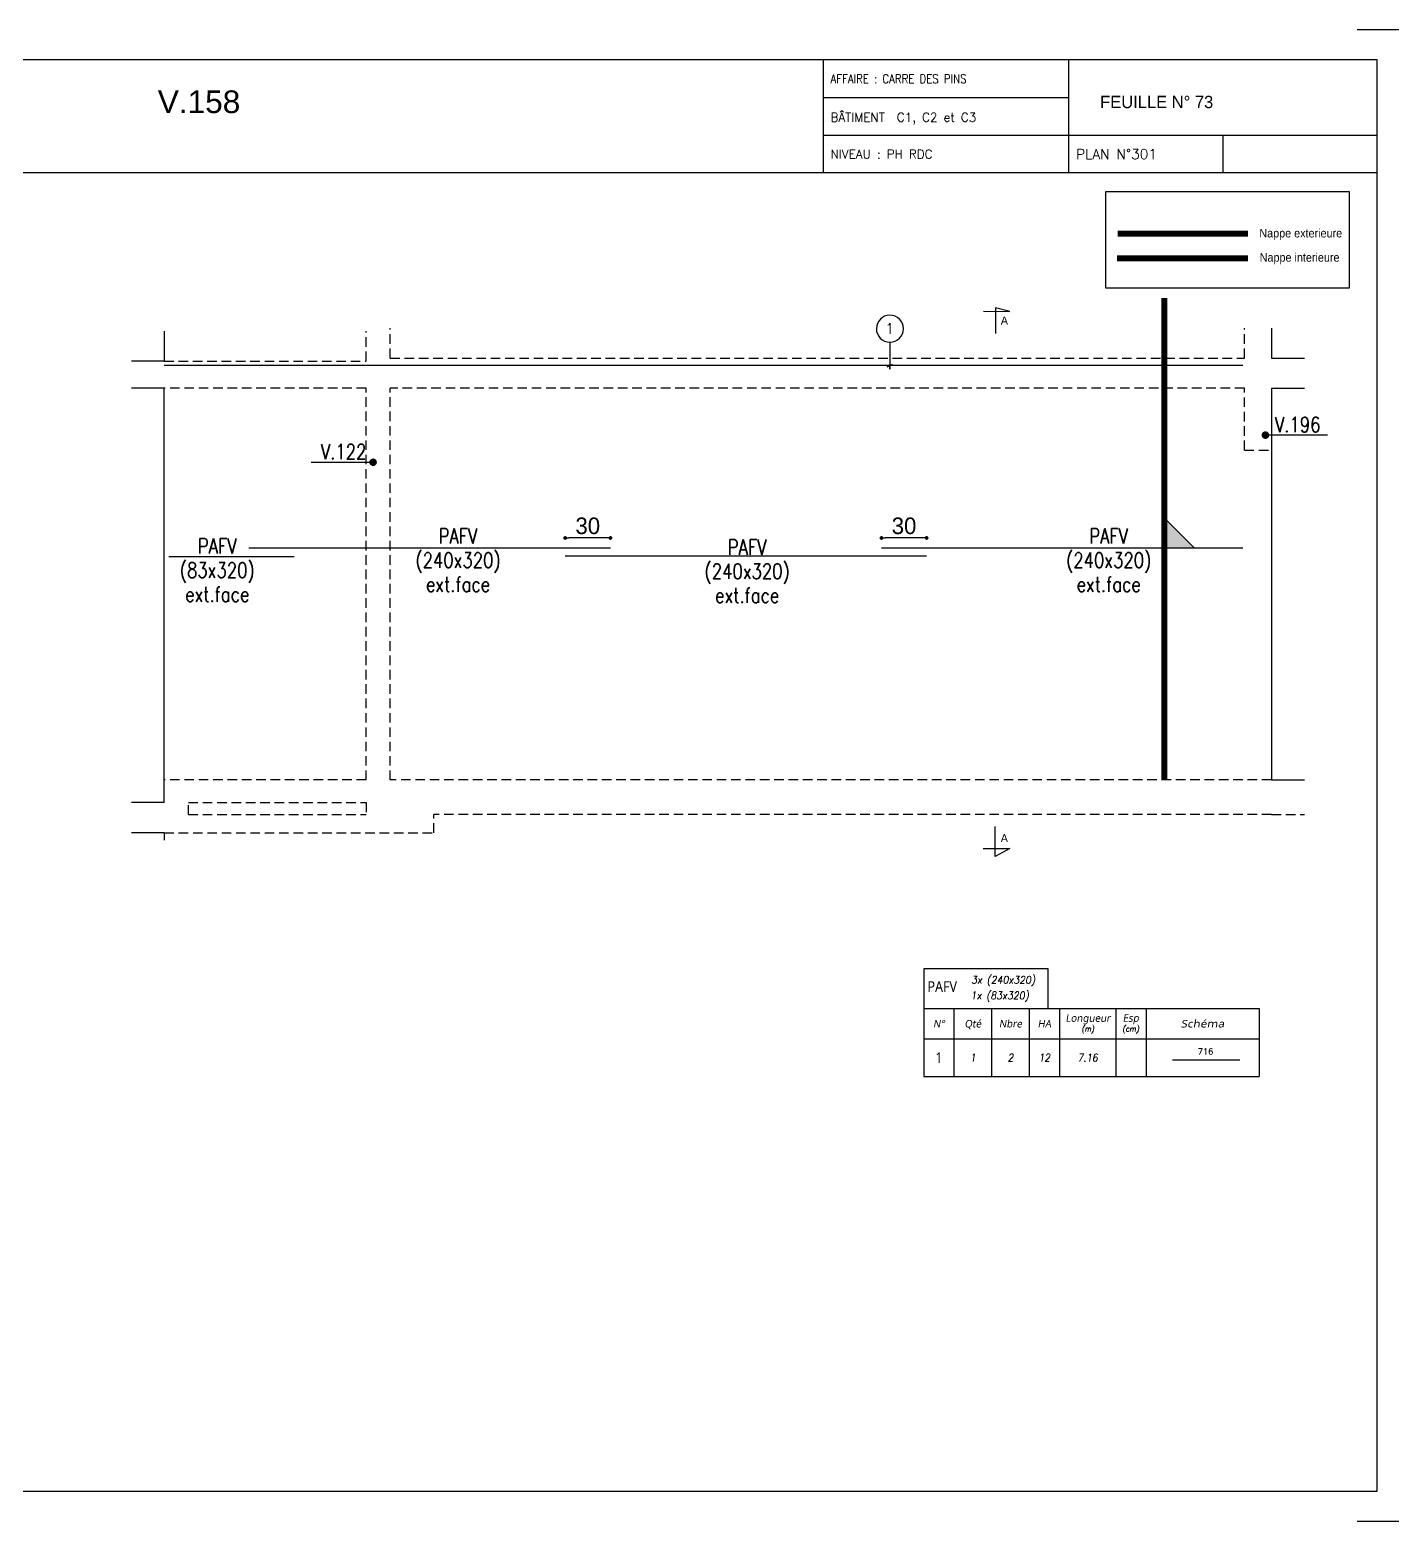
# Model space of a CAD drawing. Header units: metres. Extents: x -5618 to 118954, y -306 to 4637.
# Drawn here: x 69085 to 69989, y 604 to 1594 of the extents above; entities that cross this region are included whole.
import ezdxf
from ezdxf.enums import TextEntityAlignment as Align

# ---------------------------------------------------------------- set-up
doc = ezdxf.new("R2010")
doc.units = ezdxf.units.M
doc.linetypes.add('CACHE', pattern=[9.525, 6.35, -3.175])
for name, color, linetype in [('COTATION', 1, 'Continuous'), ('GO-CARTOUCHE', 7, 'Continuous'), ('GO-FER-HA', 140, 'Continuous'), ('GO-TEXTE', 9, 'Continuous'), ('GO-TEXTE-FER', 3, 'Continuous'), ('STR_COTATION', 1, 'Continuous'), ('STR_TS', 22, 'Continuous'), ('STR_TS_TXT', 7, 'Continuous'), ('STR_VOI-POT', 6, 'Continuous')]:
    doc.layers.add(name, color=color, linetype=linetype)
doc.layers.add('Kofragna_forma', color=7, linetype='Continuous', lineweight=70)
doc.styles.add('ARIAL', font='ARIAL.TTF')
doc.styles.add('Lucida', font='LSANSI.TTF')
doc.styles.add('schéma', font='simplex.shx')
doc.styles.add('Tableau', font='romans.shx', dxfattribs={"width": 0.9, "oblique": 10})
doc.styles.add('Tableau2', font='trebuc.TTF', dxfattribs={"width": 0.9, "oblique": 10})
doc.styles.add('TEXTE', font='romans.shx')
doc.styles.add('TEXTE TS', font='romans.shx', dxfattribs={"width": 0.7, "oblique": 15})
doc.styles.add('TEXTEBA', font='ARIAL.TTF')
doc.dimstyles.new('COUPE-20', dxfattribs={"dimscale": 0.5, "dimtxt": 22, "dimasz": 5, "dimexe": 0.05, "dimexo": 0, "dimgap": 5, "dimtad": 1, "dimdec": 0, "dimdsep": 46, "dimtxsty": 'Standard', "dimblk1": 'DOT', "dimblk2": 'DOT', "dimsah": 1, "dimcen": 0, "dimdle": 150, "dimclrd": 1, "dimclre": 1, "dimclrt": 7, "dimadec": 0, "dimazin": 0, "dimtfac": 1, "dimtdec": 0, "dimtix": 1, "dimtmove": 2, "dimatfit": 3, "dimldrblk": 'DOT', "dimfxl": 0, "dimtvp": 1, "dimtolj": 1, "dimtzin": 0, "dimarcsym": 0})

# ---------------------------------------------------------------- blocks, each defined once
blk = doc.blocks.new('Désignation')
at = {"layer": 'GO-TEXTE-FER'}
for p, q in [((0, 0.8), (8.9, 0.8)), ((0, 0.8), (0, 0)), ((0.8, 0.8), (0.8, 0)), ((1.8, 0.8), (1.8, 0)), ((2.8, 0.8), (2.8, 0)), ((3.6, 0.8), (3.6, 0)), ((5.1, 0.8), (5.1, 0)), ((5.9, 0.8), (5.9, 0)), ((8.9, 0.8), (8.9, 0)), ((0, 0), (8.9, 0))]:
    blk.add_line(p, q, dxfattribs=at)
at = {"layer": 'GO-TEXTE-FER', "style": 'Tableau2', "oblique": 10}
for s, p in [('N°', (0.4, 0.4)), ('Qté', (1.3, 0.4)), ('Nbre', (2.3, 0.4)), ('HA', (3.2, 0.4)), ('Longueur', (4.356, 0.55)), ('Esp', (5.494, 0.55))]:
    blk.add_text(s, height=0.2, dxfattribs=at).set_placement(p, align=Align.MIDDLE_CENTER)
at = {"layer": 'GO-TEXTE-FER', "style": 'Tableau2', "oblique": 10, "width": 1.2}
blk.add_text('Schéma', height=0.2, dxfattribs=at).set_placement((7.4, 0.4), align=Align.MIDDLE_CENTER)
at = {"layer": 'GO-TEXTE-FER', "color": 7, "style": 'Tableau', "oblique": 10, "width": 0.9}
for s, p in [('(m)', (4.356, 0.265)), ('(cm)', (5.494, 0.265))]:
    blk.add_text(s, height=0.15, dxfattribs=at).set_placement(p, align=Align.MIDDLE_CENTER)
blk = doc.blocks.new('Barre libre')
at = {"layer": 'GO-TEXTE-FER'}
for p, q in [((0, 0), (0, -1)), ((0, 0), (8.9, 0)), ((0.8, 0), (0.8, -1)), ((1.8, 0), (1.8, -1)), ((2.8, 0), (2.8, -1)), ((3.6, 0), (3.6, -1)), ((5.1, 0), (5.1, -1)), ((5.9, 0), (5.9, -1)), ((8.9, 0), (8.9, -1)), ((0, -1), (8.9, -1))]:
    blk.add_line(p, q, dxfattribs=at)
at = {"layer": 'GO-TEXTE-FER', "color": 1}
blk.add_line((6.603, -0.563), (8.394, -0.563), dxfattribs=at)
at = {"layer": 'GO-TEXTE-FER', "style": 'Tableau2', "width": 0.9}
blk.add_attdef('NUMERO', text='', height=0.28, dxfattribs=at).set_placement((0.4, -0.5), align=Align.MIDDLE_CENTER)
at = {"layer": 'GO-TEXTE-FER', "color": 1, "style": 'Tableau'}
blk.add_attdef('Longueur', text='', height=0.16, dxfattribs=at).set_placement((7.481, -0.336), align=Align.MIDDLE_CENTER)
at = {"layer": 'GO-TEXTE-FER', "style": 'Tableau', "oblique": 10, "width": 0.9}
for tag, p in [('QUANTITE', (1.3, -0.5)), ('NOMBRE', (2.3, -0.5)), ('NUANCE', (3.2, -0.5)), ('LONGUEUR', (4.35, -0.5)), ('ESPACEMENTS', (5.5, -0.5))]:
    blk.add_attdef(tag, text='', height=0.2, dxfattribs=at).set_placement(p, align=Align.MIDDLE_CENTER)
blk = doc.blocks.new('ime')
at = {"layer": 'COTATION', "const_width": 2.5}
blk.add_lwpolyline([(1.25, 0, -1), (-1.25, 0, -1)], format="xyb", close=True, dxfattribs=at)
at = {"layer": 'COTATION'}
blk.add_lwpolyline([(41.09, 0), (0, 0)], dxfattribs=at)
at = {"layer": 'COTATION', "color": 7, "style": 'TEXTE TS', "width": 0.8}
blk.add_attdef('NAME', (9.08, 2), '', height=10, dxfattribs=at)
blk = doc.blocks.new('mrega')
at = {"layer": 'STR_TS_TXT', "style": 'TEXTE TS', "width": 0.8}
for tag, p in [('ST10', (14.48, 0)), ('DIM', (14.48, -16)), ('NOTE', (14.48, -32))]:
    blk.add_attdef(tag, text='', height=10, dxfattribs=at).set_placement(p, align=Align.CENTER)
blk = doc.blocks.new('A$C6F247267')
blk.add_hatch(color=256).paths.add_polyline_path([(0, -0.2), (-0.2, 0), (0, 0)])
blk.add_lwpolyline([(-0.2, 0), (0, 0), (0, -0.2), (-0.2, 0)])
blk = doc.blocks.new('_DOT')
at = {"color": 0, "linetype": 'ByBlock'}
blk.add_line((-0.5, 0), (-1, 0), dxfattribs=at)
at = {"color": 0, "linetype": 'ByBlock', "const_width": 0.5}
blk.add_lwpolyline([(-0.25, 0, 1), (0.25, 0, 1)], format="xyb", close=True, dxfattribs=at)
blk = doc.blocks.new('*D1136')
at = {"layer": 'DEFPOINTS', "color": 0, "lineweight": -3, "ltscale": 4.5}
for p in [(69650.26, 1256.42), (69650.26, 1249.64, 187.69), (69680.26, 1244.45, 187.69)]:
    blk.add_point(p, dxfattribs=at)
at = {"layer": 'STR_COTATION', "color": 1, "lineweight": -2, "ltscale": 4.5}
for p, q in [((69650.26, 1256.44), (69650.26, 1256.44)), ((69677.76, 1256.42), (69652.76, 1256.42)), ((69680.26, 1256.44), (69680.26, 1256.44))]:
    blk.add_line(p, q, dxfattribs=at)
at = {"layer": 'STR_COTATION', "color": 1, "lineweight": -2, "ltscale": 4.5, "xscale": 2.5, "yscale": 2.5, "zscale": 2.5, "rotation": 180}
blk.add_blockref('_DOT', (69650.26, 1256.42), dxfattribs=at)
at = {"layer": 'STR_COTATION', "color": 1, "lineweight": -2, "ltscale": 4.5, "xscale": 2.5, "yscale": 2.5, "zscale": 2.5}
blk.add_blockref('_DOT', (69680.26, 1256.42), dxfattribs=at)
at = {"layer": 'STR_COTATION', "color": 7, "lineweight": -3, "ltscale": 4.5, "insert": (69665.26, 1264.42), "char_height": 11, "attachment_point": 5}
blk.add_mtext('\\A1;30', dxfattribs=at)
blk = doc.blocks.new('*D1137')
at = {"layer": 'DEFPOINTS', "color": 0, "lineweight": -3, "ltscale": 4.5}
for p in [(69440.31, 1256.42), (69470.31, 1249.64, 187.69), (69440.31, 1244.45, 187.69)]:
    blk.add_point(p, dxfattribs=at)
at = {"layer": 'STR_COTATION', "color": 1, "lineweight": -2, "ltscale": 4.5}
for p, q in [((69440.31, 1256.44), (69440.31, 1256.44)), ((69467.81, 1256.42), (69442.81, 1256.42)), ((69470.31, 1256.44), (69470.31, 1256.44))]:
    blk.add_line(p, q, dxfattribs=at)
at = {"layer": 'STR_COTATION', "color": 1, "lineweight": -2, "ltscale": 4.5, "xscale": 2.5, "yscale": 2.5, "zscale": 2.5, "rotation": 180}
blk.add_blockref('_DOT', (69440.31, 1256.42), dxfattribs=at)
at = {"layer": 'STR_COTATION', "color": 1, "lineweight": -2, "ltscale": 4.5, "xscale": 2.5, "yscale": 2.5, "zscale": 2.5}
blk.add_blockref('_DOT', (69470.31, 1256.42), dxfattribs=at)
at = {"layer": 'STR_COTATION', "color": 7, "lineweight": -3, "ltscale": 4.5, "insert": (69455.31, 1264.42), "char_height": 11, "attachment_point": 5}
blk.add_mtext('\\A1;30', dxfattribs=at)

msp = doc.modelspace()

# ---------------------------------------------------------------- linework, layer by layer
for p, q in [((69611.46, 1573.71), (69611.46, 1498.77)), ((69774.43, 1573.74), (69774.43, 1498.77)), ((69611.46, 1548.71), (69774.43, 1548.71)), ((69611.46, 1523.72), (69774.43, 1523.72)), ((69774.43, 1523.74), (69979.28, 1523.74)), ((69876.77, 1523.74), (69876.77, 1498.77))]:
    msp.add_line(p, q)
for points in [[(69999.28, 1560.38), (69999.28, 1593.71), (69965.95, 1593.71)], [(69979.28, 1498.77), (68619.42, 1498.77)], [(69965.95, 603.81), (69999.28, 603.81), (69999.28, 637.14)]]:
    msp.add_lwpolyline(points)
msp.add_lwpolyline([(68619.42, 1573.71), (68619.42, 623.81), (69979.28, 623.81), (69979.28, 1573.71)], close=True)
at = {"layer": 'GO-FER-HA', "elevation": 187.69}
msp.add_lwpolyline([(69655.9, 1386.36, 512.322006), (69655.83, 1386.36), (69655.83, 1368.49), (69655.83, 1370.89), (69654.13, 1370), (69657.53, 1371.79)], format="xyb", dxfattribs=at)
at = {"layer": 'GO-TEXTE', "elevation": 187.69, "flags": 128}
for points in [[(69717.91, 1406.86), (69735.56, 1406.85), (69725.88, 1409.14), (69725.87, 1392.22)], [(69717.88, 1050.28), (69735.53, 1050.28), (69725.85, 1045), (69725.85, 1064.92)]]:
    msp.add_lwpolyline(points, dxfattribs=at)
at = {"layer": 'GO-TEXTE-FER'}
msp.add_lwpolyline([(69678.39, 944.01), (69760.89, 944.01), (69760.89, 970.44), (69678.39, 970.44)], close=True, dxfattribs=at)
at = {"layer": 'Kofragna_forma', "linetype": 'CACHE', "lineweight": -3}
for p, q in [((69324.21, 1375.79, 187.69), (69324.21, 1395.79, 187.69)), ((69891.21, 1375.79, 187.69), (69891.21, 1395.79, 187.69)), ((69308.21, 1373.79, 187.69), (69308.21, 1393.79, 187.69)), ((69174.16, 1373.79, 187.69), (69308.21, 1373.79, 187.69)), ((69324.21, 1375.79, 187.69), (69891.21, 1375.79, 187.69)), ((69308.21, 1355.79, 187.69), (69174.16, 1355.79, 187.69)), ((69308.21, 1095.79, 187.69), (69308.21, 1355.79, 187.69)), ((69324.21, 1095.79, 187.69), (69324.21, 1355.79, 187.69)), ((69891.21, 1355.79, 187.69), (69324.21, 1355.79, 187.69)), ((69891.21, 1314.79, 187.69), (69891.21, 1355.79, 187.69)), ((69891.21, 1314.79, 187.69), (69909.21, 1314.79, 187.69)), ((69308.21, 1095.79, 187.69), (69174.16, 1095.79, 187.69)), ((69909.21, 1095.79, 187.69), (69324.21, 1095.79, 187.69)), ((69190.21, 1080.79, 187.69), (69308.21, 1080.79, 187.69)), ((69190.21, 1072.79, 187.69), (69190.21, 1080.79, 187.69)), ((69308.21, 1080.79, 187.69), (69308.21, 1072.79, 187.69)), ((69190.21, 1072.79, 187.69), (69308.21, 1072.79, 187.69)), ((69909.21, 1072.79, 187.69), (69353.21, 1072.79, 187.69)), ((69353.21, 1060.79, 187.69), (69353.21, 1072.79, 187.69)), ((69909.21, 1072.79, 187.69), (69931.01, 1072.79, 187.69)), ((69174.21, 1060.79, 187.69), (69353.21, 1060.79, 187.69))]:
    msp.add_line(p, q, dxfattribs=at)
at = {"layer": 'Kofragna_forma', "color": 4, "lineweight": -3}
for p, q in [((69909.21, 1395.79, 187.69), (69909.21, 1375.79, 187.69)), ((69174.16, 1393.79, 187.69), (69174.16, 1373.79, 187.69)), ((69174.16, 1373.79, 187.69), (69152.47, 1373.79, 187.69)), ((69909.21, 1375.79, 187.69), (69931.01, 1375.79, 187.69)), ((69174.16, 1355.79, 187.69), (69152.47, 1355.79, 187.69)), ((69174.16, 1080.79, 187.69), (69174.16, 1355.79, 187.69)), ((69909.21, 1355.79, 187.69), (69909.21, 1156.79, 187.69)), ((69909.21, 1355.79, 187.69), (69931.01, 1355.79, 187.69)), ((69909.21, 1156.79, 187.69), (69909.21, 1095.79, 187.69)), ((69909.21, 1095.79, 187.69), (69931.01, 1095.79, 187.69)), ((69174.16, 1080.79, 187.69), (69152.42, 1080.79, 187.69)), ((69174.21, 1060.79, 187.69), (69152.42, 1060.79, 187.69)), ((69174.16, 1060.79, 187.69), (69174.16, 1055.79, 187.69))]:
    msp.add_line(p, q, dxfattribs=at)
at = {"layer": 'STR_TS', "color": 3}
for p, q in [((69470.31, 1249.64, 187.69), (69230.36, 1249.64, 187.69)), ((69890.21, 1249.64, 187.69), (69650.26, 1249.64, 187.69)), ((69260.36, 1243.98, 187.69), (69177.16, 1243.98, 187.69)), ((69680.26, 1244.45, 187.69), (69440.31, 1244.45, 187.69))]:
    msp.add_line(p, q, dxfattribs=at)
at = {"layer": 'STR_TS', "color": 7}
msp.add_lwpolyline([(69799.24, 1486.45), (69960.78, 1486.45), (69960.78, 1422.16), (69799.24, 1422.16)], close=True, dxfattribs=at)
at = {"layer": 'STR_TS', "linetype": 'CACHE', "ltscale": 2, "const_width": 4}
msp.add_lwpolyline([(69893.66, 1458.45), (69807.1, 1458.45)], dxfattribs=at)
at = {"layer": 'STR_TS', "const_width": 4}
msp.add_lwpolyline([(69893.66, 1442), (69806.54, 1442)], dxfattribs=at)
at = {"layer": 'STR_TS', "linetype": 'CACHE', "ltscale": 2, "const_width": 4, "elevation": 187.69}
msp.add_lwpolyline([(69838.14, 1095.79), (69838.14, 1415.79)], dxfattribs=at)
at = {"layer": 'STR_VOI-POT'}
msp.add_line((69890.21, 1370.89, 187.69), (69174.16, 1370.89, 187.69), dxfattribs=at)

# ---------------------------------------------------------------- block references
at = {"layer": 'COTATION'}
ref = msp.add_blockref('ime', (69905.15, 1324.68, 187.69), dxfattribs=at)
ref.add_attrib('NAME', 'V.196', (69911.53, 1326.68, 187.69), dxfattribs={"color": 7, "height": 10, "style": 'TEXTE TS', "width": 0.8})
ref = msp.add_blockref('ime', (69312.81, 1306.69, 187.69), dxfattribs=dict(at, xscale=-1))
ref.add_attrib('NAME', 'V.122', (69278.18, 1308.69, 187.69), dxfattribs={"color": 7, "height": 10, "style": 'TEXTE TS', "width": 0.8})
at = {"layer": 'GO-FER-HA', "xscale": 25, "yscale": 25, "zscale": 25}
msp.add_blockref('Désignation', (69678.39, 924.01), dxfattribs=at)
at = {"layer": 'GO-TEXTE-FER', "xscale": 25, "yscale": 25, "zscale": 25}
msp.add_blockref('Barre libre', (69678.39, 924.01), dxfattribs=at).add_auto_attribs({'NUMERO': '1', 'QUANTITE': '1', 'NOMBRE': '2', 'NUANCE': '12', 'Longueur': '716', 'LONGUEUR': '7.16'})
at = {"layer": 'STR_TS', "xscale": 100, "yscale": 100, "zscale": 100, "rotation": 180}
msp.add_blockref('A$C6F247267', (69838.14, 1249.64, 187.69), dxfattribs=at)
at = {"layer": 'STR_TS_TXT'}
for p, values in [((69354.71, 1252.69, 281.53), {'NOTE': 'ext.face', 'ST10': 'PAFV', 'DIM': '(240x320)'}), ((69786.64, 1252.69, 281.53), {'NOTE': 'ext.face', 'ST10': 'PAFV', 'DIM': '(240x320)'}), ((69194.9, 1246.06, 281.53), {'NOTE': 'ext.face', 'ST10': 'PAFV', 'DIM': '(83x320)'}), ((69546.65, 1245.32, 281.53), {'NOTE': 'ext.face', 'ST10': 'PAFV', 'DIM': '(240x320)'})]:
    msp.add_blockref('mrega', p, dxfattribs=at).add_auto_attribs(values)

# ---------------------------------------------------------------- texts
at = {"style": 'schéma', "width": 0.85}
msp.add_text('AFFAIRE : CARRE DES PINS', height=5.8328, dxfattribs=at).set_placement((69616.46, 1558.3))
for s, height, style, p in [('V.158', 15, 'ARIAL', (69169.89, 1538.47, 93.84)), ('BÂTIMENT  C1, C2 et C3', 5.8328, 'schéma', (69616.46, 1532.74)), ('PLAN N°301', 6.666, 'schéma', (69779.43, 1507.89)), ('NIVEAU : PH RDC', 5.8328, 'schéma', (69616.46, 1508.3))]:
    msp.add_text(s, height=height, dxfattribs=dict(style=style)).set_placement(p)
at = {"linetype": 'ByBlock', "lineweight": -3, "ltscale": 4.5}
msp.add_text('FEUILLE N° 73', height=8.2, dxfattribs=at).set_placement((69795.43, 1541.72))
at = {"layer": 'GO-CARTOUCHE', "color": 2, "style": 'TEXTEBA', "width": 0.9}
for s, p in [('Nappe exterieure', (69928.59, 1455.9)), ('Nappe interieure', (69927.82, 1439.81))]:
    msp.add_text(s, height=5.7024, dxfattribs=at).set_placement(p, align=Align.CENTER)
at = {"layer": 'GO-FER-HA', "style": 'TEXTE'}
msp.add_text('1', height=7.2, dxfattribs=at).set_placement((69655.83, 1395.42, 281.69), align=Align.MIDDLE_CENTER)
at = {"layer": 'GO-TEXTE', "linetype": 'Continuous', "style": 'Lucida'}
for rotation, p in [(359.98193, (69729.49, 1398.06, 187.69)), (0.0018, (69729.47, 1054.55, 187.69))]:
    msp.add_text('A', height=5.32, rotation=rotation, dxfattribs=at).set_placement(p)
at = {"layer": 'GO-TEXTE-FER', "style": 'Tableau', "oblique": 10, "width": 0.9}
for s, p in [('3x (240x320)', (69709.8, 960.6)), ('1x (83x320)', (69709.5, 950.22))]:
    msp.add_text(s, height=5.0562, dxfattribs=at).set_placement(p)
at = {"layer": 'GO-TEXTE-FER', "style": 'Tableau2', "width": 0.9}
msp.add_attdef('PAFV', text='1', height=7.08, dxfattribs=at).set_placement((69690.62, 958.64), align=Align.MIDDLE_CENTER)

# ---------------------------------------------------------------- dimensions: what is measured, and where the dimension line sits
at = {"layer": 'STR_COTATION', "lineweight": -3, "ltscale": 4.5}
for base, p1, p2, picture, middle in [((69440.31, 1256.42), (69470.31, 1249.64, 187.69), (69440.31, 1244.45, 187.69), '*D1137', (69455.31, 1264.42)), ((69650.26, 1256.42), (69680.26, 1244.45, 187.69), (69650.26, 1249.64, 187.69), '*D1136', (69665.26, 1264.42))]:
    dim = msp.add_linear_dim(base=base, p1=p1, p2=p2, angle=180, dimstyle='COUPE-20', override={"dimfxl": 0.1}, dxfattribs=at)
    dim.commit()
    dim.dimension.update_dxf_attribs({"geometry": picture, "text_midpoint": middle})

doc.saveas('drawing.dxf')
